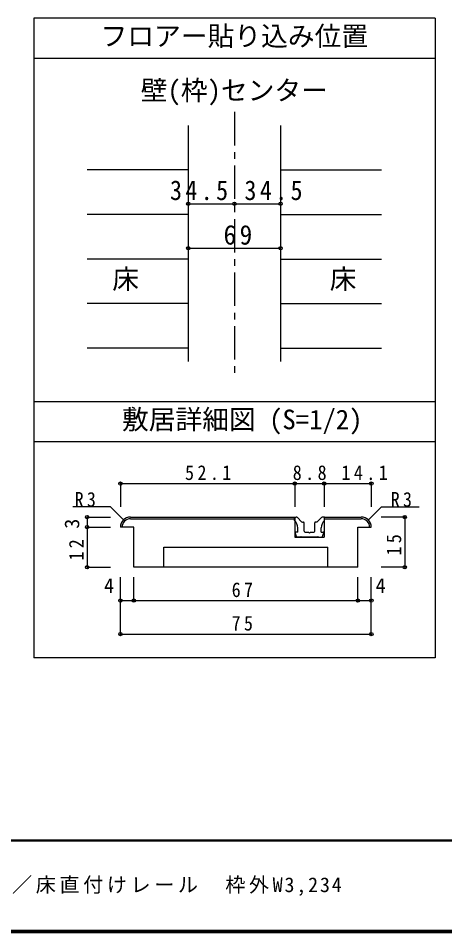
# Model space of a CAD drawing. Units: millimetres, scale not verified, with parts at other scales. Extents: x -973 to 977, y -718 to 696.
# Drawn here: x -392 to -73, y -701 to -18 of the extents above; entities that cross this region are included whole.
import ezdxf
from ezdxf.enums import TextEntityAlignment as Align

# ---------------------------------------------------------------- set-up
doc = ezdxf.new("R2010")
doc.units = ezdxf.units.MM
doc.header["$LTSCALE"] = 5
doc.header["$PDMODE"] = 32
doc.header["$PDSIZE"] = 2.5
doc.linetypes.add('CHAIN1', pattern=[8, 5, -1, 1, -1])
for name, color, linetype in [('0-1_通り芯', 4, 'CHAIN1'), ('0-3_仕上げ', 2, 'Continuous'), ('0-4_枠', 3, 'Continuous'), ('0-A_文字', 3, 'Continuous'), ('0-B_寸法', 7, 'Continuous'), ('1-4_枠', 3, 'Continuous'), ('1-7_金物', 7, 'Continuous'), ('1-B_寸法', 7, 'Continuous'), ('F-1_枠', 6, 'Continuous'), ('F-A_文字', 7, 'Continuous')]:
    doc.layers.add(name, color=color, linetype=linetype)
doc.styles.add('ＭＳ ゴシック', font='')
doc.styles.get('ＭＳ ゴシック').set_extended_font_data('MS Gothic')

msp = doc.modelspace()

# ---------------------------------------------------------------- linework, layer by layer
at = {"layer": '0-1_通り芯'}
msp.add_line((-230.357, -87.5), (-230.357, -284.007), dxfattribs=at)
at = {"layer": '0-3_仕上げ', "color": 4}
for p, q in [((-264.857, -130.801), (-340.357, -130.801)), ((-195.857, -130.801), (-120.357, -130.801)), ((-264.857, -164.103), (-340.357, -164.103)), ((-195.857, -164.103), (-120.357, -164.103)), ((-264.857, -197.404), (-340.357, -197.404)), ((-195.857, -197.404), (-120.357, -197.404)), ((-264.857, -230.706), (-340.357, -230.706)), ((-195.857, -230.706), (-120.357, -230.706)), ((-264.857, -264.007), (-340.357, -264.007)), ((-195.857, -264.007), (-120.357, -264.007))]:
    msp.add_line(p, q, dxfattribs=at)
at = {"layer": '0-4_枠'}
for p, q in [((-264.857, -97.5), (-264.857, -274.007)), ((-195.857, -97.5), (-195.857, -274.007))]:
    msp.add_line(p, q, dxfattribs=at)
at = {"layer": '0-A_文字'}
for p, q in [((-380.357, -17.5), (-380.357, -495.5)), ((-80.357, -17.5), (-380.357, -17.5)), ((-80.357, -17.5), (-80.357, -495.5)), ((-80.357, -47.5), (-380.357, -47.5)), ((-80.357, -304.007), (-380.357, -304.007)), ((-80.357, -334.007), (-380.357, -334.007)), ((-80.357, -495.5), (-380.357, -495.5))]:
    msp.add_line(p, q, dxfattribs=at)
at = {"layer": '0-B_寸法', "color": 4}
for p, q in [((-264.857, -156.062), (-230.357, -156.062)), ((-230.357, -156.062), (-195.857, -156.062)), ((-264.857, -189.363), (-195.857, -189.363))]:
    msp.add_line(p, q, dxfattribs=at)
at = {"layer": '0-B_寸法'}
for p in [(-264.857, -156.062), (-230.357, -156.062), (-195.857, -156.062), (-264.857, -189.363), (-195.857, -189.363)]:
    msp.add_point(p, dxfattribs=at)
at = {"layer": '1-4_枠'}
for p, q in [((-307.988, -390.188), (-185.238, -390.188)), ((-307.988, -391.438), (-185.238, -391.438)), ((-163.238, -390.188), (-163.238, -405.188)), ((-163.238, -390.188), (-135.488, -390.188)), ((-163.238, -391.438), (-135.488, -391.438)), ((-305.488, -397.688), (-315.488, -397.688)), ((-305.488, -427.688), (-305.488, -397.688)), ((-137.988, -397.688), (-127.988, -397.688)), ((-137.988, -427.688), (-137.988, -397.688)), ((-160.488, -427.688), (-160.488, -412.688)), ((-137.988, -427.688), (-305.488, -427.688))]:
    msp.add_line(p, q, dxfattribs=at)
for points in [[(-185.238, -390.188), (-185.238, -405.188), (-163.238, -405.188)], [(-282.988, -427.688), (-282.988, -412.688), (-160.488, -412.688)]]:
    msp.add_lwpolyline(points, dxfattribs=at)
for centre, radius, start, end in [((-307.988, -397.688), 7.5, 90, 180), ((-307.988, -397.688), 6.25, 90, 180), ((-135.488, -397.688), 7.5, 0, 90), ((-135.488, -397.688), 6.25, 0, 90)]:
    msp.add_arc(centre, radius, start, end, dxfattribs=at)
at = {"layer": '1-7_金物'}
for p, q in [((-185.488, -390.189), (-184.131, -390.189)), ((-185.488, -392.689), (-185.488, -390.189)), ((-180.083, -393.719), (-183.247, -390.555)), ((-179.552, -393.939), (-178.738, -393.939)), ((-178.238, -400.688), (-178.238, -394.439)), ((-170.238, -400.688), (-170.238, -394.439)), ((-168.924, -393.939), (-169.738, -393.939)), ((-168.394, -393.719), (-165.229, -390.555)), ((-183.738, -405.188), (-184.953, -402.123)), ((-182.988, -401.438), (-184.488, -401.438)), ((-182.988, -401.438), (-182.988, -398.279)), ((-174.238, -402.188), (-173.488, -401.438)), ((-173.488, -401.438), (-170.988, -401.438)), ((-165.488, -401.438), (-165.488, -398.279)), ((-165.488, -401.438), (-163.988, -401.438)), ((-164.738, -405.188), (-163.523, -402.123)), ((-180.988, -405.188), (-183.738, -405.188)), ((-180.988, -405.188), (-180.488, -404.688)), ((-180.488, -404.688), (-179.988, -405.188)), ((-168.488, -405.188), (-179.988, -405.188)), ((-167.988, -404.688), (-168.488, -405.188)), ((-167.488, -405.188), (-167.988, -404.688)), ((-167.488, -405.188), (-164.738, -405.188))]:
    msp.add_line(p, q, dxfattribs=at)
for points in [[(-162.988, -392.689), (-162.988, -390.189), (-164.345, -390.189)], [(-177.488, -401.438), (-174.988, -401.438), (-174.238, -402.188)]]:
    msp.add_lwpolyline(points, dxfattribs=at)
for centre, radius, start, end in [((-190.488, -398.279), 7.5, 0, 48.19), ((-184.131, -391.439), 1.25, 45, 90), ((-179.552, -393.189), 0.75, 225, 270), ((-178.738, -394.439), 0.5, 0, 90), ((-169.738, -394.439), 0.5, 90, 180), ((-168.924, -393.189), 0.75, 270, 315), ((-157.988, -398.279), 7.5, 131.81, 180), ((-164.345, -391.439), 1.25, 90, 135), ((-184.488, -401.938), 0.5, 90, 201.616), ((-177.488, -400.688), 0.75, 180, 270), ((-170.988, -400.688), 0.75, 270, 0), ((-163.988, -401.938), 0.5, 338.384, 90)]:
    msp.add_arc(centre, radius, start, end, dxfattribs=at)
at = {"layer": '1-B_寸法', "color": 4}
for p, q in [((-315.488, -365.188), (-185.238, -365.188)), ((-315.488, -365.188), (-315.488, -382.688)), ((-185.238, -365.188), (-185.238, -382.688)), ((-185.238, -365.188), (-163.238, -365.188)), ((-163.238, -365.188), (-163.238, -382.688)), ((-163.238, -365.188), (-127.988, -365.188)), ((-127.988, -365.188), (-127.988, -382.688)), ((-130.185, -392.385), (-120.488, -382.688)), ((-120.488, -382.688), (-92.248, -382.688)), ((-340.488, -390.188), (-322.988, -390.188)), ((-102.988, -390.188), (-120.701, -390.188)), ((-102.988, -390.188), (-102.988, -427.688)), ((-340.488, -397.688), (-322.988, -397.688)), ((-102.988, -427.688), (-120.701, -427.688)), ((-315.488, -452.688), (-315.488, -435.188)), ((-305.488, -452.688), (-305.488, -435.188)), ((-137.988, -452.688), (-137.988, -435.188)), ((-127.988, -452.688), (-127.988, -435.188)), ((-315.488, -452.688), (-127.988, -452.688)), ((-315.488, -477.688), (-315.488, -452.688)), ((-127.988, -477.688), (-127.988, -452.688)), ((-315.488, -477.688), (-127.988, -477.688))]:
    msp.add_line(p, q, dxfattribs=at)
for points in [[(-313.292, -392.385), (-322.988, -382.688), (-351.025, -382.688)], [(-340.488, -390.188), (-340.488, -427.688), (-322.988, -427.688)]]:
    msp.add_lwpolyline(points, dxfattribs=at)
at = {"layer": '1-B_寸法'}
for p in [(-315.488, -365.188), (-185.238, -365.188), (-163.238, -365.188), (-127.988, -365.188), (-340.488, -390.188), (-102.988, -390.188), (-340.488, -397.688), (-340.488, -427.688), (-102.988, -427.688), (-315.488, -452.688), (-305.488, -452.688), (-137.988, -452.688), (-127.988, -452.688), (-315.488, -477.688), (-127.988, -477.688)]:
    msp.add_point(p, dxfattribs=at)
at = {"layer": 'F-1_枠'}
for p, q in [((976.653, -631.667), (-973.347, -631.667)), ((976.653, -632.5), (-973.347, -632.5)), ((976.653, -699.167), (-973.347, -699.167)), ((976.653, -700), (-973.347, -700)), ((976.653, -700.833), (-973.347, -700.833))]:
    msp.add_line(p, q, dxfattribs=at)

# ---------------------------------------------------------------- texts
at = {"layer": '0-A_文字', "color": 7, "style": 'ＭＳ ゴシック'}
for s, p in [('フロアー貼り込み位置', (-330.357, -42.5)), ('壁(枠)センター', (-300.357, -83.091)), ('床', (-321.607, -224.055)), ('床', (-159.107, -224.055)), ('敷居詳細図 (S=1/2)', (-314.366, -329.007))]:
    msp.add_text(s, height=14.66, dxfattribs=at).set_placement(p, align=Align.BOTTOM_LEFT)
at = {"layer": '0-B_寸法', "char_height": 14.66, "attachment_point": 7, "style": 'ＭＳ ゴシック'}
for s, insert in [('\\T1.28;\\W0.9;34.5', (-278.476, -153.562)), ('\\T1.28;\\W0.9;34.5', (-222.838, -153.562)), ('\\T1.27;\\W0.95;69', (-238.482, -186.863))]:
    msp.add_mtext(s, dxfattribs=dict(at, insert=insert))
at = {"layer": '1-B_寸法', "style": 'ＭＳ ゴシック'}
msp.add_text('3', height=11, rotation=90, dxfattribs=at).set_placement((-342.988, -398.938), align=Align.BOTTOM_LEFT)
for p in [(-327.776, -450.188), (-124.8, -450.188)]:
    msp.add_text('4', height=11, dxfattribs=at).set_placement(p, align=Align.BOTTOM_LEFT)
at = {"layer": '1-B_寸法', "char_height": 11, "attachment_point": 7, "style": 'ＭＳ ゴシック'}
for s, insert in [('\\T1.38;\\W0.9;52.1', (-267.238, -362.688)), ('\\T1.38;\\W0.9;8.8', (-186.738, -362.688)), ('\\T1.38;\\W0.9;14.1', (-150.333, -362.688)), ('\\T1.36;\\W0.9;R3', (-349.775, -382.688)), ('\\T1.36;\\W0.9;R3', (-113.498, -382.688)), ('\\T1.36;\\W0.9;67', (-232.363, -450.188)), ('\\T1.36;\\W0.9;75', (-232.363, -475.188))]:
    msp.add_mtext(s, dxfattribs=dict(at, insert=insert))
at = {"layer": '1-B_寸法', "char_height": 11, "attachment_point": 7, "rotation": 90, "style": 'ＭＳ ゴシック'}
for s, insert in [('\\T1.36;\\W0.9;12', (-342.988, -422.688)), ('\\T1.36;\\W0.9;15', (-105.488, -418.938))]:
    msp.add_mtext(s, dxfattribs=dict(at, insert=insert))
at = {"layer": 'F-A_文字', "insert": (-847.938, -673.333), "char_height": 11, "attachment_point": 7, "style": 'ＭＳ ゴシック'}
msp.add_mtext('\\T1.18;ドレタス\u3000引き分け戸\u3000レールタイプ\u3000調整枠\u3000敷居Q型／床直付けレール\u3000枠外W3,234', dxfattribs=at)

doc.saveas('drawing.dxf')
